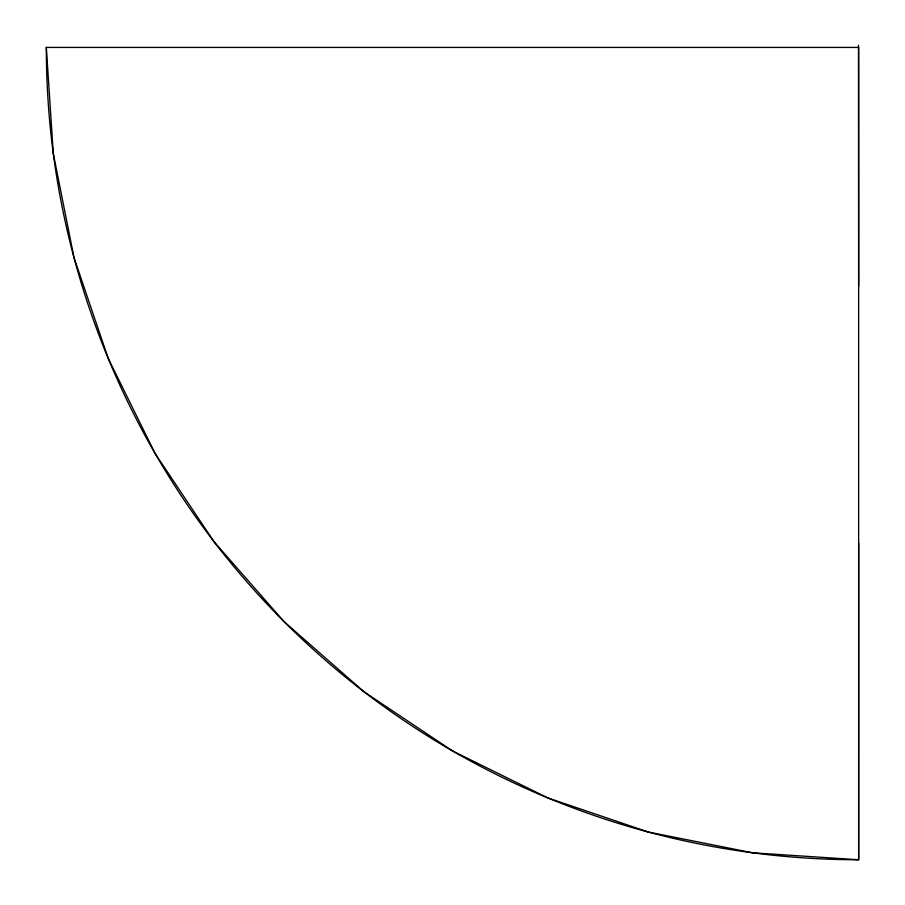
<?xml version="1.0" encoding="UTF-8"?>
<svg xmlns="http://www.w3.org/2000/svg" width="905" height="905" viewBox="0 0 905 905"><rect width="100%" height="100%" fill="white"/><g stroke="black" fill="none" stroke-linecap="round" stroke-linejoin="round"><path stroke-width="1.36" d="M858.675 543.045L858.653 859.75L752.621 852.804L648.41 832.068L547.797 797.916L452.489 750.924L364.138 691.884L284.249 621.826L214.191 541.937L155.162 453.586L108.17 358.29L74.006 257.676L53.282 153.454L46.325 47.422L858.653 47.422L858.653 859.75A812.328 812.328 0 0 1 46.325 47.422M858.517 45.25L858.653 286.104"/></g></svg>
